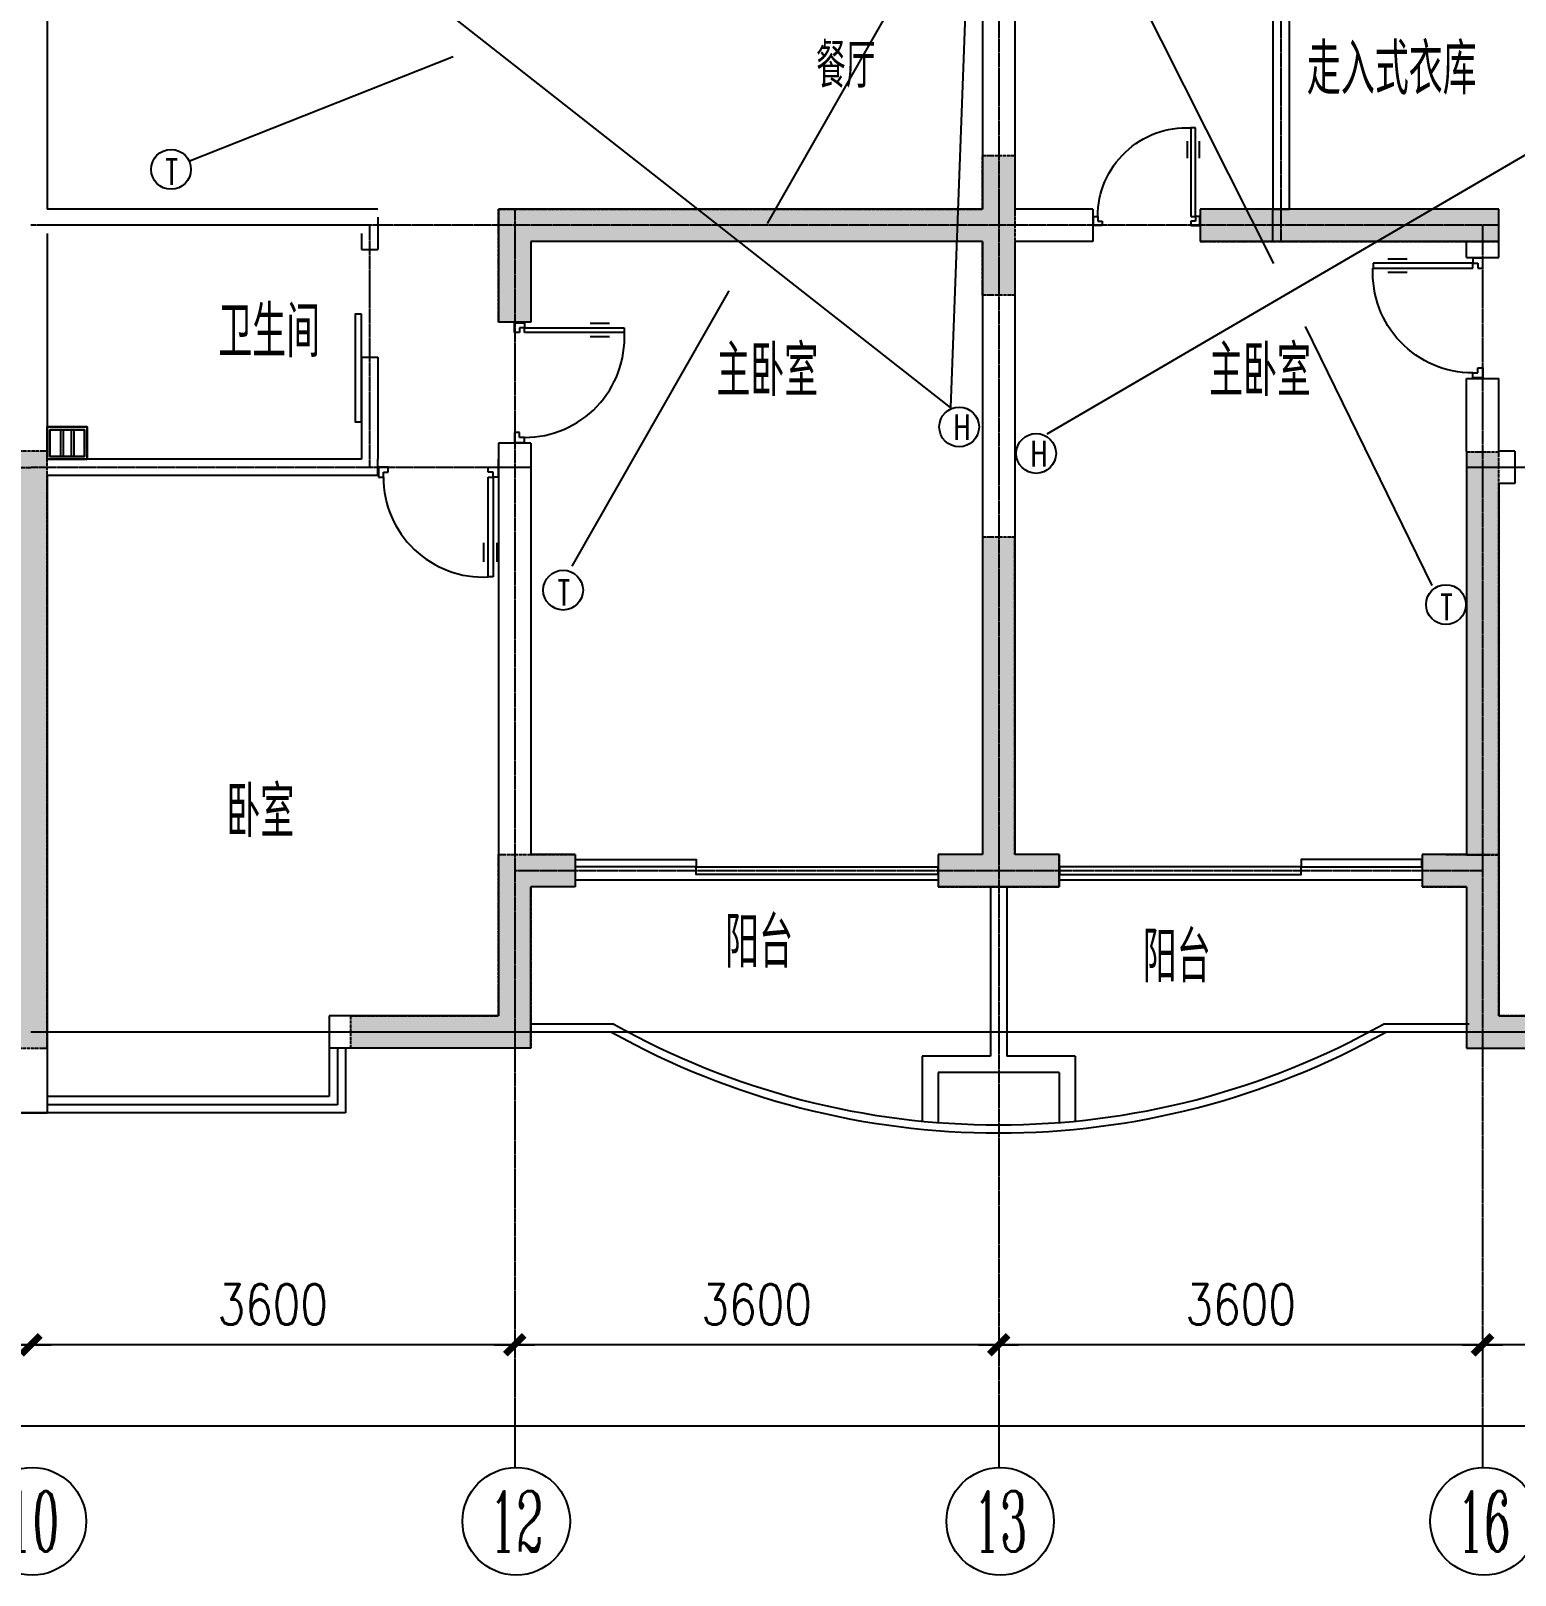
# Model space of a CAD drawing. Extents: x -170759 to 304867, y -311201 to 112352.
# Drawn here: x 219610 to 230652, y -72938 to -61454 of the extents above; entities that cross this region are included whole.
import ezdxf
from ezdxf.enums import TextEntityAlignment as Align

# ---------------------------------------------------------------- set-up
doc = ezdxf.new("R2010")
doc.units = 0
doc.linetypes.add('ACAD_ISO04W100', pattern=[30.5, 24, -3, 0.5, -3])
doc.linetypes.add('DOTE', pattern=[2.42, 2, -0.2, 0.02, -0.2])
doc.layers.get('0').update_dxf_attribs({"linetype": 'CONTINUOUS'})
doc.layers.get('DEFPOINTS').update_dxf_attribs({"linetype": 'CONTINUOUS'})
for name, color, linetype in [('AXIS', 3, 'CONTINUOUS'), ('AXIS_TEXT', 7, 'CONTINUOUS'), ('DOOR', 2, 'CONTINUOUS'), ('DOTE', 251, 'CONTINUOUS'), ('WALL', 7, 'CONTINUOUS'), ('WINDOW', 151, 'CONTINUOUS'), ('WZ', 3, 'CONTINUOUS'), ('ZXX', 2, 'ACAD_ISO04W100'), ('导线', 1, 'CONTINUOUS')]:
    doc.layers.add(name, color=color, linetype=linetype)
doc.styles.add('COMPLEX', font='COMPLEX')
doc.styles.add('DIM_FONT', font='SIMPLEX.shx', dxfattribs={"width": 0.8})
doc.styles.add('HZS', font='txt', dxfattribs={"width": 0.7, "bigfont": 'HZS'})
doc.dimstyles.new('AXIS', dxfattribs={"dimtxt": 300, "dimasz": 1, "dimexe": 250, "dimexo": 300, "dimgap": 150, "dimtad": 1, "dimdec": 0, "dimdsep": 46, "dimtxsty": 'DIM_FONT', "dimblk": '_DIMX', "dimblk1": '_DIMX', "dimblk2": '_DIMX', "dimcen": 2.5, "dimse1": 1, "dimse2": 1, "dimclrd": 3, "dimclre": 3, "dimclrt": 7, "dimadec": 0, "dimazin": 0, "dimtfac": 1, "dimtdec": 0, "dimtix": 1, "dimtmove": 2, "dimatfit": 3, "dimldrblk": '_DIMX', "dimfxl": 0, "dimtolj": 1, "dimtzin": 0, "dimarcsym": 0})

# ---------------------------------------------------------------- blocks, each defined once
blk = doc.blocks.new('_DIMX')
blk.add_line((-150, 0), (150, 0))
at = {"const_width": 50}
blk.add_lwpolyline([(-70, -70), (70, 70)], dxfattribs=at)
blk = doc.blocks.new('*D284')
at = {"layer": 'AXIS', "color": 3, "lineweight": -2}
blk.add_line((226809, -71225), (223211, -71225), dxfattribs=at)
at = {"layer": 'DEFPOINTS', "color": 0}
for p in [(223210, -70365), (226810, -70365), (223210, -71225)]:
    blk.add_point(p, dxfattribs=at)
at = {"layer": 'AXIS', "color": 3, "lineweight": -2, "rotation": 180}
blk.add_blockref('_DIMX', (223210, -71225), dxfattribs=at)
at = {"layer": 'AXIS', "color": 3, "lineweight": -2}
blk.add_blockref('_DIMX', (226810, -71225), dxfattribs=at)
at = {"layer": 'AXIS', "color": 7, "insert": (225010, -70925), "char_height": 300, "attachment_point": 5, "style": 'DIM_FONT'}
blk.add_mtext('\\A1;3600', dxfattribs=at)
blk = doc.blocks.new('_AXISO')
blk.add_circle((0, 0), 0.5)
at = {"layer": 'AXIS_TEXT', "style": 'COMPLEX', "width": 1.041667}
blk.add_attdef('A', text='', height=0.56, dxfattribs=at).set_placement((-0.25, -0.28), (0.25, -0.28), align=Align.FIT)
blk = doc.blocks.new('*D289')
at = {"layer": 'AXIS', "color": 3, "lineweight": -2}
blk.add_line((223209, -71225), (219611, -71225), dxfattribs=at)
at = {"layer": 'DEFPOINTS', "color": 0}
for p in [(219610, -70365), (223210, -70365), (219610, -71225)]:
    blk.add_point(p, dxfattribs=at)
at = {"layer": 'AXIS', "color": 3, "lineweight": -2, "rotation": 180}
blk.add_blockref('_DIMX', (219610, -71225), dxfattribs=at)
at = {"layer": 'AXIS', "color": 3, "lineweight": -2}
blk.add_blockref('_DIMX', (223210, -71225), dxfattribs=at)
at = {"layer": 'AXIS', "color": 7, "insert": (221410, -70925), "char_height": 300, "attachment_point": 5, "style": 'DIM_FONT'}
blk.add_mtext('\\A1;3600', dxfattribs=at)
blk = doc.blocks.new('*D290')
at = {"layer": 'AXIS', "color": 3, "lineweight": -2}
blk.add_line((234309, -71225), (230411, -71225), dxfattribs=at)
at = {"layer": 'DEFPOINTS', "color": 0}
for p in [(230410, -70365), (234310, -70365), (230410, -71225)]:
    blk.add_point(p, dxfattribs=at)
at = {"layer": 'AXIS', "color": 3, "lineweight": -2, "rotation": 180}
blk.add_blockref('_DIMX', (230410, -71225), dxfattribs=at)
at = {"layer": 'AXIS', "color": 3, "lineweight": -2}
blk.add_blockref('_DIMX', (234310, -71225), dxfattribs=at)
at = {"layer": 'AXIS', "color": 7, "insert": (232360, -70925), "char_height": 300, "attachment_point": 5, "style": 'DIM_FONT'}
blk.add_mtext('\\A1;3900', dxfattribs=at)
blk = doc.blocks.new('*D291')
at = {"layer": 'AXIS', "color": 3, "lineweight": -2}
blk.add_line((230409, -71225), (226811, -71225), dxfattribs=at)
at = {"layer": 'DEFPOINTS', "color": 0}
for p in [(226810, -70365), (230410, -70365), (226810, -71225)]:
    blk.add_point(p, dxfattribs=at)
at = {"layer": 'AXIS', "color": 3, "lineweight": -2, "rotation": 180}
blk.add_blockref('_DIMX', (226810, -71225), dxfattribs=at)
at = {"layer": 'AXIS', "color": 3, "lineweight": -2}
blk.add_blockref('_DIMX', (230410, -71225), dxfattribs=at)
at = {"layer": 'AXIS', "color": 7, "insert": (228610, -70925), "char_height": 300, "attachment_point": 5, "style": 'DIM_FONT'}
blk.add_mtext('\\A1;3600', dxfattribs=at)
blk = doc.blocks.new('A$C59766E44')
at = {"layer": '导线'}
blk.add_circle((148, 148), 148, dxfattribs=at)
at = {"layer": '导线', "color": 1, "style": 'HZS', "width": 0.7}
blk.add_text('T', height=190, dxfattribs=at).set_placement((107, 33))
blk = doc.blocks.new('M_A23MCU')
for p, q in [((-0.454, 0.081), (-0.454, 0.905)), ((-0.454, 0.905), (-0.413, 0.905)), ((-0.413, 0.905), (-0.413, 0.081)), ((-0.489, 0.782), (-0.489, 0.624)), ((-0.378, 0.782), (-0.378, 0.624)), ((-0.495, -0.002), (-0.495, 0.081)), ((-0.495, 0.081), (-0.454, 0.081)), ((-0.413, 0.081), (-0.454, 0.081)), ((-0.454, 0.081), (-0.454, 0.039)), ((-0.454, 0.039), (-0.413, 0.039)), ((-0.413, 0.039), (-0.413, -0.002)), ((0.412, 0.039), (0.412, -0.002)), ((0.453, 0.039), (0.412, 0.039)), ((0.453, 0.081), (0.453, 0.039)), ((0.494, 0.081), (0.453, 0.081)), ((0.494, -0.002), (0.494, 0.081)), ((-0.413, -0.002), (-0.495, -0.002)), ((-0.495, -0.002), (-0.495, -0.002)), ((0.412, -0.002), (0.494, -0.002)), ((0.494, -0.002), (0.494, -0.002))]:
    blk.add_line(p, q)
blk.add_arc((-0.372, 0.082), 0.825, 359.9283, 92.866)
blk = doc.blocks.new('A$C2FB46688')
at = {"layer": '导线'}
blk.add_circle((148, 148), 148, dxfattribs=at)
at = {"layer": '导线', "color": 1, "style": 'HZS', "width": 0.7}
blk.add_text('H', height=190, dxfattribs=at).set_placement((105, 52))

msp = doc.modelspace()

# ---------------------------------------------------------------- hatches: boundary and pattern name
at = {"layer": 'ZXX'}
h = msp.add_hatch(color=256, dxfattribs=at)
h.paths.add_polyline_path([(223210.08707, -62779.79793), (226690.08707, -62779.79793), (226690.08707, -62379.79793), (226810.08707, -62379.79793), (226810.08707, -62899.79793), (223210.08707, -62899.79793)])
h.paths.add_polyline_path([(223210.08707, -62899.79793), (226810.08707, -62899.79793), (226810.08707, -63419.79793), (226690.08707, -63419.79793), (226690.08707, -63019.79793), (223330.08707, -63019.79793), (223330.08707, -63619.79793), (223210.08707, -63619.79793)])
h.paths.add_polyline_path([(226810.08707, -62379.79793), (226930.08707, -62379.79793), (226930.08707, -62899.79793), (226810.08707, -62899.79793)])
h.paths.add_polyline_path([(226810.08707, -62899.79793), (226930.08707, -62899.79793), (226930.08707, -63419.79793), (226810.08707, -63419.79793)])
h.paths.add_polyline_path([(223090.08707, -62899.79793), (223210.08707, -62899.79793), (223210.08707, -63619.79793), (223090.08707, -63619.79793)])
h.paths.add_polyline_path([(223090.08707, -62779.79793), (223210.08707, -62779.79793), (223210.08707, -62899.79793), (223090.08707, -62899.79793)])
h = msp.add_hatch(color=256, dxfattribs=at)
h.paths.add_polyline_path([(228910.08707, -62779.79793), (230530.08707, -62779.79793), (230530.08707, -62899.79793), (228910.08707, -62899.79793)])
h.paths.add_polyline_path([(230410.08707, -62899.79793), (230530.08707, -62899.79793), (230530.08707, -63019.79793), (230410.08707, -63019.79793)])
h.paths.add_polyline_path([(228910.08707, -62899.79793), (230410.08707, -62899.79793), (230410.08707, -63019.79793), (228910.08707, -63019.79793)])
h.paths.add_polyline_path([(228310.08707, -62899.79793), (228910.08707, -62899.79793), (228910.08707, -63019.79793), (228310.08707, -63019.79793)])
h.paths.add_polyline_path([(228310.08707, -62779.79793), (228910.08707, -62779.79793), (228910.08707, -62899.79793), (228310.08707, -62899.79793)])
h = msp.add_hatch(color=256, dxfattribs=at)
h.paths.add_polyline_path([(219610.08707, -64699.79793), (219730.08707, -64699.79793), (219730.08707, -64579.79793), (219490.08707, -64579.79793), (219490.08707, -64699.79793)])
h.paths.add_polyline_path([(219490.08707, -68899.79793), (219610.08707, -68899.79793), (219730.08707, -68899.79793), (219730.08707, -64699.79793), (219610.08707, -64699.79793), (219490.08707, -64699.79793)])
h.paths.add_polyline_path([(219730.08707, -69019.79793), (219730.08707, -68899.79793), (219610.08707, -68899.79793), (219490.08707, -68899.79793), (219490.08707, -69019.79793)])
msp.add_hatch(color=256, dxfattribs=at).paths.add_polyline_path([(230290.08707, -64587.97665), (230530.08707, -64587.97665), (230530.08707, -67581.37991), (230290.08707, -67580.71382)])
h = msp.add_hatch(color=256, dxfattribs=at)
h.paths.add_polyline_path([(226810.08707, -65219.79793), (226930.08707, -65219.79793), (226930.08707, -67579.79793), (227260.08707, -67579.79793), (227260.08707, -67699.79793), (226810.08707, -67699.79793)])
h.paths.add_polyline_path([(226690.08707, -65219.79793), (226810.08707, -65219.79793), (226810.08707, -67699.79793), (226360.08707, -67699.79793), (226360.08707, -67579.79793), (226690.08707, -67579.79793)])
h.paths.add_polyline_path([(226360.08707, -67699.79793), (226810.08707, -67699.79793), (226810.08707, -67819.79793), (226360.08707, -67819.79793)])
h.paths.add_polyline_path([(226810.08707, -67699.79793), (227260.08707, -67699.79793), (227260.08707, -67819.79793), (226810.08707, -67819.79793)])
h = msp.add_hatch(color=256, dxfattribs=at)
h.paths.add_polyline_path([(223210.08707, -67579.79793), (223660.08707, -67579.79793), (223660.08707, -67699.79793), (223210.08707, -67699.79793)])
h.paths.add_polyline_path([(223210.08707, -67699.79793), (223660.08707, -67699.79793), (223660.08707, -67819.79793), (223330.08707, -67819.79793), (223330.08707, -68899.79793), (223210.08707, -68899.79793)])
h.paths.add_polyline_path([(223090.08707, -67579.79793), (223210.08707, -67579.79793), (223210.08707, -68899.79793), (221990.08707, -68899.79793), (221990.08707, -68779.79793), (223090.08707, -68779.79793)])
h.paths.add_polyline_path([(221990.08707, -68899.79793), (223210.08707, -68899.79793), (223210.08707, -69019.79793), (221990.08707, -69019.79793)])
h.paths.add_polyline_path([(223210.08707, -68899.79793), (223330.08707, -68899.79793), (223330.08707, -69019.79793), (223210.08707, -69019.79793)])
h = msp.add_hatch(color=256, dxfattribs=at)
h.paths.add_polyline_path([(229960.08707, -67699.79793), (230410.08707, -67699.79793), (230410.08707, -68899.79793), (230290.08707, -68899.79793), (230290.08707, -67819.79793), (229960.08707, -67819.79793)])
h.paths.add_polyline_path([(229960.08707, -67579.79793), (230410.08707, -67581.04687), (230410.08707, -67699.79793), (229960.08707, -67699.79793)])
h.paths.add_polyline_path([(230410.08707, -67581.04687), (230530.08707, -67581.37991), (230530.08707, -68779.79793), (231310.08707, -68779.79793), (231310.08707, -68899.79793), (230410.08707, -68899.79793)])
h.paths.add_polyline_path([(230290.08707, -68899.79793), (230310.08707, -68899.79793), (230410.08707, -68899.79793), (230410.08707, -69019.79793), (230290.08707, -69019.79793)])
h.paths.add_polyline_path([(230410.08707, -68899.79793), (231310.08707, -68899.79793), (231310.08707, -69019.79793), (230410.08707, -69019.79793)])

# ---------------------------------------------------------------- linework, layer by layer
at = {"color": 2}
for p, q in [((219830.08707, -64419.79793), (219830.08707, -64619.79793)), ((219850.08707, -64419.79793), (219850.08707, -64619.79793)), ((219910.08707, -64419.79793), (219910.08707, -64619.79793)), ((219930.08707, -64419.79793), (219930.08707, -64619.79793))]:
    msp.add_line(p, q, dxfattribs=at)
for points in [[(220030.08707, -64639.79793), (219730.08707, -64639.79793), (219730.08707, -64399.79793), (220030.08707, -64399.79793)], [(219730.08707, -64639.79793), (220030.08707, -64639.79793), (220030.08707, -64399.79793), (219730.08707, -64399.79793)], [(220010.08707, -64619.79793), (219750.08707, -64619.79793), (219750.08707, -64419.79793), (220010.08707, -64419.79793)], [(219750.08707, -64619.79793), (220010.08707, -64619.79793), (220010.08707, -64419.79793), (219750.08707, -64419.79793)]]:
    msp.add_lwpolyline(points, close=True, dxfattribs=at)
at = {"layer": 'AXIS'}
for p, q in [((223210.08707, -71707.08572), (223210.08707, -72138.20508)), ((226810.08707, -71707.08572), (226810.08707, -72138.20508)), ((230410.08707, -71707.08572), (230410.08707, -72138.20508))]:
    msp.add_line(p, q, dxfattribs=at)
at = {"layer": 'DOOR'}
for p, q in [((223946.34057, -68839.79793), (223330.08707, -68839.79793)), ((223930.08707, -68899.79793), (223330.08707, -68899.79793)), ((230310.08707, -68839.79793), (229673.36864, -68839.79793)), ((230310.08707, -68899.79793), (229690.08707, -68899.79793))]:
    msp.add_line(p, q, dxfattribs=at)
msp.add_lwpolyline([(222070.08707, -63559.77567), (222021.52814, -63559.77567), (222021.52814, -64361.64), (222070.08707, -64361.64)], close=True, dxfattribs=at)
for centre, radius, start, end in [((226810.08707, -63745.19793), 5904.6, 240.806848949, 299.193151051), ((226809.85461, -63748.32304), 5841.47492, 240.646012968, 299.353987032)]:
    msp.add_arc(centre, radius, start, end, dxfattribs=at)
at = {"layer": 'DOTE', "linetype": 'DOTE', "ltscale": 0.5}
for p, q in [((226810.08707, -60379.79793), (226810.08707, -71920.40864)), ((228910.08707, -60379.79793), (228910.08707, -63019.79793)), ((223210.08707, -62779.79793), (223210.08707, -71920.40864)), ((230530.08707, -62899.79793), (219610.08707, -62899.79793)), ((222130.08707, -62899.79793), (222130.08707, -64699.79793)), ((222130.08707, -62899.79793), (222130.08707, -64699.79793)), ((230410.08707, -62899.79793), (230410.08707, -71920.40864)), ((215890.08707, -64699.79793), (219610.08707, -64699.79793)), ((223330.08707, -64699.79793), (219610.08707, -64699.79793)), ((223330.08707, -64699.79793), (219610.08707, -64699.79793)), ((235510.08707, -64699.79793), (230290.08707, -64699.79793)), ((235510.08707, -64699.79793), (230290.08707, -64699.79793)), ((235510.08707, -64699.79793), (230290.08707, -64699.79793)), ((238430.4205, -64699.79793), (230290.08707, -64699.79793)), ((230410.08707, -67699.79793), (223210.08707, -67699.79793)), ((230410.08707, -67699.79793), (223210.08707, -67699.79793)), ((235510.08707, -68899.79793), (219610.08707, -68899.79793)), ((238430.4205, -68899.79793), (219610.08707, -68899.79793))]:
    msp.add_line(p, q, dxfattribs=at)
at = {"layer": 'WALL'}
for p, q in [((219730.08707, -58819.79793), (219730.08707, -62779.79793)), ((226690.08707, -60619.79793), (226690.08707, -62779.79793)), ((226930.08707, -60619.79793), (226930.08707, -62779.79793)), ((228850.08707, -60619.79793), (228850.08707, -62779.79793)), ((228970.08707, -60619.79793), (228970.08707, -62779.79793)), ((222190.08707, -62779.79793), (219730.08707, -62779.79793)), ((226690.08707, -62779.79793), (223090.08707, -62779.79793)), ((223090.08707, -62779.79793), (223090.08707, -63619.79793)), ((227510.08707, -62779.79793), (226930.08707, -62779.79793)), ((227510.08707, -62779.79793), (227510.08707, -63019.79793)), ((228850.08707, -62779.79793), (228310.08707, -62779.79793)), ((228310.08707, -62779.79793), (228310.08707, -63019.79793)), ((228850.08707, -63019.79793), (228850.08707, -62779.79793)), ((228850.08707, -62779.79793), (228970.08707, -62779.79793)), ((230530.08707, -62779.79793), (228850.08707, -62779.79793)), ((230530.08707, -62779.79793), (228970.08707, -62779.79793)), ((230530.08707, -63139.79793), (230530.08707, -62779.79793)), ((222070.08707, -62899.79793), (219730.08707, -62899.79793)), ((222190.08707, -62839.79793), (222190.08707, -63079.79793)), ((219730.08707, -62959.79793), (219730.08707, -64639.79793)), ((222070.08707, -62959.79793), (222070.08707, -63079.79793)), ((226690.08707, -63019.79793), (223330.08707, -63019.79793)), ((223330.08707, -63019.79793), (223330.08707, -63619.79793)), ((226690.08707, -63019.79793), (226690.08707, -67579.79793)), ((226930.08707, -63019.79793), (226930.08707, -67579.79793)), ((227510.08707, -63019.79793), (226930.08707, -63019.79793)), ((230290.08707, -63019.79793), (228310.08707, -63019.79793)), ((230530.08707, -63019.79793), (228850.08707, -63019.79793)), ((230290.08707, -63139.79793), (230290.08707, -63019.79793)), ((222070.08707, -63079.79793), (222190.08707, -63079.79793)), ((230290.08707, -63139.79793), (230530.08707, -63139.79793)), ((223330.08707, -63619.79793), (223090.08707, -63619.79793)), ((222070.08707, -63879.79793), (222190.08707, -63879.79793)), ((222070.08707, -63879.79793), (222070.08707, -64639.79793)), ((222190.08707, -63879.79793), (222190.08707, -64639.79793)), ((230290.08707, -64039.79793), (230530.08707, -64039.79793)), ((230290.08707, -64579.79793), (230290.08707, -64039.79793)), ((230530.08707, -64579.79793), (230530.08707, -64039.79793)), ((223090.08707, -64519.79793), (223090.08707, -68779.79793)), ((223330.08707, -64519.79793), (223090.08707, -64519.79793)), ((223330.08707, -64519.79793), (223330.08707, -67579.79793)), ((222070.08707, -64639.79793), (219730.08707, -64639.79793)), ((222190.08707, -64639.79793), (222190.08707, -64639.79793)), ((222190.08707, -64759.79793), (222190.08707, -64639.79793)), ((223090.08707, -64759.79793), (223090.08707, -64639.79793)), ((230290.08707, -64579.79793), (230290.08707, -67579.79793)), ((230650.08707, -64579.79793), (230530.08707, -64579.79793)), ((230650.08707, -64579.79793), (230650.08707, -64819.79793)), ((219730.08707, -64759.79793), (219730.08707, -69499.79793)), ((222190.08707, -64759.79793), (219730.08707, -64759.79793)), ((230530.08707, -64819.79793), (230530.08707, -68779.79793)), ((230650.08707, -64819.79793), (230530.08707, -64819.79793)), ((223660.08707, -67579.79793), (223330.08707, -67579.79793)), ((223660.08707, -67579.79793), (223660.08707, -67819.79793)), ((226690.08707, -67579.79793), (226360.08707, -67579.79793)), ((226360.08707, -67579.79793), (226360.08707, -67819.79793)), ((227260.08707, -67579.79793), (226930.08707, -67579.79793)), ((227260.08707, -67579.79793), (227260.08707, -67819.79793)), ((229960.08707, -67579.79793), (229960.08707, -67819.79793)), ((230290.08707, -67579.79793), (229960.08707, -67579.79793)), ((223330.08707, -69019.79793), (223330.08707, -67819.79793)), ((223660.08707, -67819.79793), (223330.08707, -67819.79793)), ((227260.08707, -67819.79793), (226360.08707, -67819.79793)), ((226750.08707, -67819.79793), (226750.08707, -69079.79793)), ((226870.08707, -67819.79793), (226870.08707, -69079.79793)), ((230290.08707, -67819.79793), (229960.08707, -67819.79793)), ((230290.08707, -67819.79793), (230290.08707, -69019.79793)), ((221830.08707, -68779.79793), (221830.08707, -69019.79793)), ((223090.08707, -68779.79793), (221830.08707, -68779.79793)), ((230530.08707, -68779.79793), (231310.08707, -68779.79793)), ((221830.08707, -68799.79793), (221830.08707, -69019.79793)), ((223330.08707, -69019.79793), (221830.08707, -69019.79793)), ((226240.08707, -69079.79793), (226240.08707, -69558.31084)), ((226750.08707, -69079.79793), (226240.08707, -69079.79793)), ((227380.08707, -69079.79793), (226870.08707, -69079.79793)), ((227380.08707, -69079.79793), (227380.08707, -69558.31084)), ((230290.08707, -69019.79793), (231310.08707, -69019.79793)), ((226360.08707, -69199.79793), (226360.08707, -69570.19559)), ((227260.08707, -69199.79793), (226360.08707, -69199.79793)), ((227260.08707, -69199.79793), (227260.08707, -69570.19559)), ((219490.08707, -69499.79793), (219730.08707, -69499.79793)), ((219730.08707, -69499.79793), (219490.08707, -69499.79793)), ((219490.08707, -69499.79793), (219730.08707, -69499.79793)), ((219730.08707, -69499.79793), (219490.08707, -69499.79793))]:
    msp.add_line(p, q, dxfattribs=at)
at = {"layer": 'WINDOW'}
for p, q in [((226360.08707, -67770.79793), (223660.08707, -67770.79793)), ((229960.08707, -67770.79793), (227260.08707, -67770.79793)), ((221830.08707, -69019.79793), (221830.08707, -69379.79793)), ((221890.08707, -69019.79793), (221890.08707, -69439.79793)), ((221950.08707, -69019.79793), (221950.08707, -69499.79793)), ((221830.08707, -69379.79793), (219730.08707, -69379.79793)), ((221890.08707, -69439.79793), (219730.08707, -69439.79793)), ((221950.08707, -69499.79793), (219730.08707, -69499.79793))]:
    msp.add_line(p, q, dxfattribs=at)
for points in [[(224560.08707, -67670.79793), (223661.08707, -67670.79793), (223661.08707, -67616.79793), (224560.08707, -67616.79793)], [(229060.08707, -67670.79793), (229959.08707, -67670.79793), (229959.08707, -67616.79793), (229060.08707, -67616.79793)], [(224560.08707, -67670.79793), (226358.08707, -67670.79793), (226358.08707, -67728.79793), (224560.08707, -67728.79793)], [(229060.08707, -67670.79793), (227262.08707, -67670.79793), (227262.08707, -67728.79793), (229060.08707, -67728.79793)]]:
    msp.add_lwpolyline(points, close=True, dxfattribs=at)
at = {"layer": 'ZXX'}
for points in [[(223330.08707, -63619.79793), (223090.08707, -63619.79793), (223090.08707, -62779.79793), (226690.08707, -62779.79793), (226690.08707, -62379.79793), (226930.08707, -62379.79793), (226930.08707, -63419.79793), (226690.08707, -63419.79793), (226690.08707, -63019.79793), (223330.08707, -63019.79793), (223330.08707, -63619.79793)], [(230530.08707, -63019.79793), (230530.08707, -62779.79793), (228310.08707, -62779.79793), (228310.08707, -63019.79793), (230530.08707, -63019.79793)], [(219490.08707, -69019.79793), (219730.08707, -69019.79793), (219730.08707, -64579.79793), (219490.08707, -64579.79793), (219490.08707, -69019.79793)], [(230530.08707, -67581.37991), (230530.08707, -64587.97665), (230290.08707, -64587.97665), (230290.08707, -67581.37991), (230530.08707, -67581.37991)], [(227260.08707, -67819.79793), (227260.08707, -67579.79793), (226930.08707, -67579.79793), (226930.08707, -65219.79793), (226690.08707, -65219.79793), (226690.08707, -67579.79793), (226360.08707, -67579.79793), (226360.08707, -67819.79793), (227260.08707, -67819.79793)], [(221990.08707, -69019.79793), (221990.08707, -68779.79793), (223090.08707, -68779.79793), (223090.08707, -67579.79793), (223660.08707, -67579.79793), (223660.08707, -67819.79793), (223330.08707, -67819.79793), (223330.08707, -69019.79793), (221990.08707, -69019.79793)], [(231310.08707, -69019.79793), (231310.08707, -68779.79793), (230530.08707, -68779.79793), (230530.08707, -67581.37991), (229960.08707, -67579.79793), (229960.08707, -67819.79793), (230290.08707, -67819.79793), (230290.08707, -69019.79793), (231310.08707, -69019.79793)]]:
    msp.add_lwpolyline(points, dxfattribs=at)
at = {"layer": '导线'}
for p, q in [((226452.35163, -64253.99919), (219980.1788, -59174.91991)), ((227390.86586, -60274.67147), (228853.84909, -63183.46761)), ((225089.39991, -62887.38618), (226557.12068, -60313.77484)), ((226597.35789, -60333.39326), (226452.35163, -64253.99919)), ((232781.24696, -61179.89783), (227168.02232, -64453.99919)), ((222752.73853, -61646.5043), (220784.29999, -62424.48137)), ((223636.72507, -65434.61488), (224804.0633, -63387.71673)), ((229089.39452, -63651.79398), (230031.37908, -65579.06219))]:
    msp.add_line(p, q, dxfattribs=at)

# ---------------------------------------------------------------- block references
at = {"layer": 'AXIS'}
ref = msp.add_blockref('_AXISO', (219621.19366, -72538.05085), dxfattribs=dict(at, xscale=800, yscale=800, zscale=800))
ref.add_attrib('A', '10', dxfattribs={"layer": 'AXIS_TEXT', "height": 448, "style": 'COMPLEX', "width": 0.646552}).set_placement((219421.19366, -72762.05085), (219821.19366, -72762.05085), align=Align.FIT)
ref = msp.add_blockref('_AXISO', (223221.19366, -72538.05085), dxfattribs=dict(at, xscale=800, yscale=800, zscale=800))
ref.add_attrib('A', '12', dxfattribs={"layer": 'AXIS_TEXT', "height": 448, "style": 'COMPLEX', "width": 0.646552}).set_placement((223021.19366, -72762.05085), (223421.19366, -72762.05085), align=Align.FIT)
ref = msp.add_blockref('_AXISO', (226821.19366, -72538.05085), dxfattribs=dict(at, xscale=800, yscale=800, zscale=800))
ref.add_attrib('A', '13', dxfattribs={"layer": 'AXIS_TEXT', "height": 448, "style": 'COMPLEX', "width": 0.646552}).set_placement((226621.19366, -72762.05085), (227021.19366, -72762.05085), align=Align.FIT)
ref = msp.add_blockref('_AXISO', (230421.19366, -72538.05085), dxfattribs=dict(at, xscale=800, yscale=800, zscale=800))
ref.add_attrib('A', '16', dxfattribs={"layer": 'AXIS_TEXT', "height": 448, "style": 'COMPLEX', "width": 0.646552}).set_placement((230221.19366, -72762.05085), (230621.19366, -72762.05085), align=Align.FIT)
at = {"layer": 'WINDOW'}
for p, xscale, yscale, zscale, rotation in [((227910.08707, -62899.79793), 800, -800, 800, 180), ((230410.08707, -63589.79793), 900, -900, 900, 270), ((223210.08707, -64069.79793), -900, -900, 900, 90), ((222640.08707, -64699.79793), 900, 900, 900, 180)]:
    msp.add_blockref('M_A23MCU', p, dxfattribs=dict(at, xscale=xscale, yscale=yscale, zscale=zscale, rotation=rotation))
at = {"layer": '导线'}
for name, p in [('A$C59766E44', (220504.86267, -62631.85602)), ('A$C2FB46688', (226368.09025, -64547.70102)), ('A$C2FB46688', (226940.75973, -64744.40328)), ('A$C59766E44', (223421.89677, -65761.2069)), ('A$C59766E44', (229989.69731, -65868.49882))]:
    msp.add_blockref(name, p, dxfattribs=at)

# ---------------------------------------------------------------- texts
at = {"layer": 'WZ', "style": 'HZS', "width": 0.7}
for s, height, p in [('餐厅', 332.5, (225451.76912, -61877.82182)), ('走入式衣库', 380, (229102.85381, -61927.56841)), ('卫生间', 380, (221003.73616, -63880.74967)), ('主卧室', 380, (224709.7473, -64172.45812)), ('主卧室', 380, (228375.18199, -64172.45812)), ('卧室', 380, (221064.21614, -67450.64502)), ('阳台', 380, (224775.07877, -68422.17772)), ('阳台', 380, (227882.45238, -68531.11261))]:
    msp.add_text(s, height=height, dxfattribs=at).set_placement(p)

# ---------------------------------------------------------------- dimensions: what is measured, and where the dimension line sits
at = {"layer": 'AXIS'}
msp.add_linear_dim(base=(235630.08707, -71827.14199), p1=(203590.08707, -70389.55532), p2=(235630.08707, -70143.01116), location=(218959.59944, -71527.14199), dimstyle='AXIS', dxfattribs=at).render()
msp.add_linear_dim(base=(219610.08707, -71225.19359), p1=(216010.08707, -70364.72333), p2=(219610.08707, -70364.72333), dimstyle='AXIS', override={"dimse1": 1}, dxfattribs=at).render()
for base, p1, p2, picture, middle in [((219610.08707, -71225.19359), (223210.08707, -70364.72333), (219610.08707, -70364.72333), '*D289', (221410.08707, -70925.19359)), ((223210.08707, -71225.19359), (226810.08707, -70364.72333), (223210.08707, -70364.72333), '*D284', (225010.08707, -70925.19359)), ((226810.08707, -71225.19359), (230410.08707, -70364.72333), (226810.08707, -70364.72333), '*D291', (228610.08707, -70925.19359)), ((230410.08707, -71225.19359), (234310.08707, -70364.72333), (230410.08707, -70364.72333), '*D290', (232360.08707, -70925.19359))]:
    dim = msp.add_linear_dim(base=base, p1=p1, p2=p2, dimstyle='AXIS', override={"dimse1": 1}, dxfattribs=at)
    dim.commit()
    dim.dimension.update_dxf_attribs({"geometry": picture, "text_midpoint": middle})

doc.saveas('drawing.dxf')
